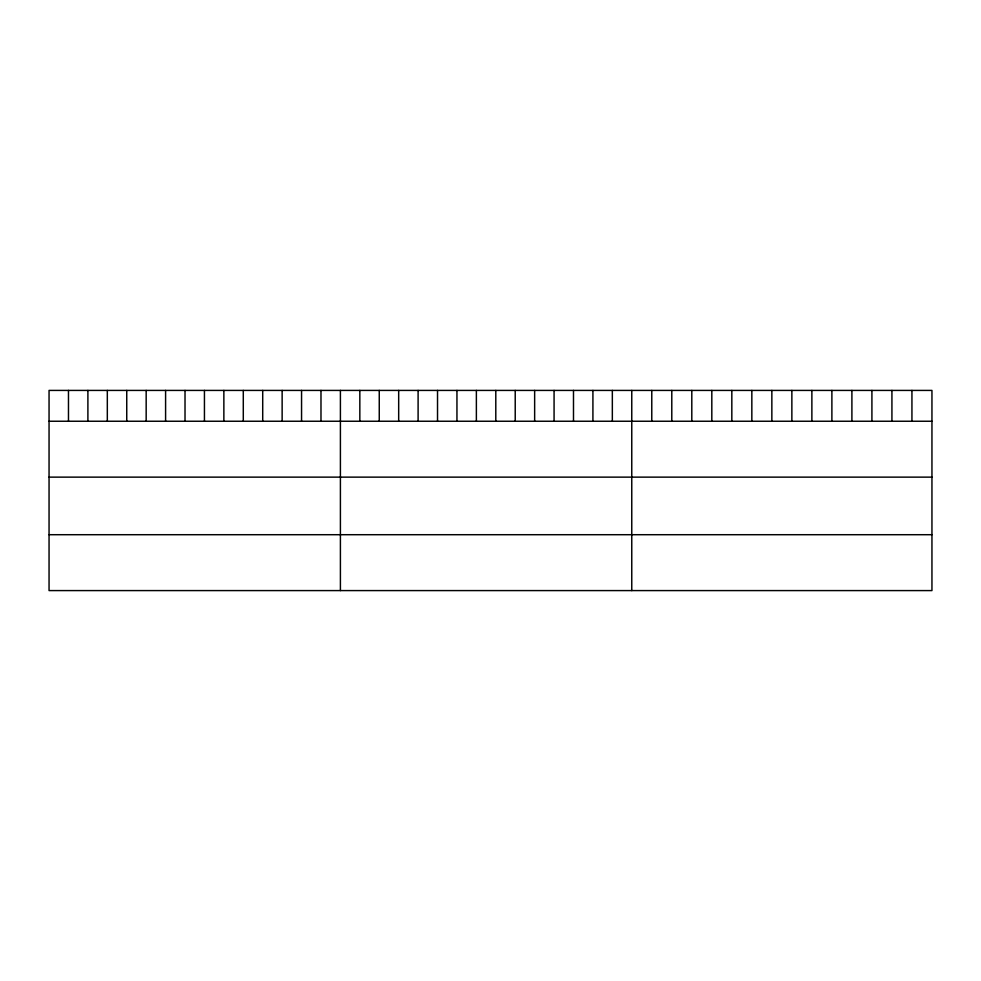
<?xml version="1.0" encoding="UTF-8"?>
<svg xmlns="http://www.w3.org/2000/svg" width="981" height="981" viewBox="0 0 981 981"><rect width="100%" height="100%" fill="white"/><g stroke="black" fill="none" stroke-linecap="round" stroke-linejoin="round"><path stroke-width="1.47" d="M931.95 421.241L931.95 590.587L49.05 590.587L49.05 390.413L931.95 390.413L931.95 421.241L49.05 421.241M49.05 477.134L931.95 477.134M49.05 534.706L931.95 534.706M911.938 390.413L911.938 421.241M891.925 390.413L891.925 421.241M871.913 390.413L871.913 421.241M851.9 390.413L851.9 421.241M831.888 390.413L831.888 421.241M811.876 390.413L811.876 421.241M791.863 390.413L791.863 421.241M771.851 390.413L771.851 421.241M751.838 390.413L751.838 421.241M731.826 390.413L731.826 421.241M711.814 390.413L711.814 421.241M691.801 390.413L691.801 421.241M671.789 390.413L671.789 421.241M651.776 390.413L651.776 421.241M631.764 390.413L631.764 590.587M612.34 390.413L612.34 421.241M592.916 390.413L592.916 421.241M573.493 390.413L573.493 421.241M554.069 390.413L554.069 421.241M534.645 390.413L534.645 421.241M515.221 390.413L515.221 421.241M495.797 390.413L495.797 421.241M476.374 390.413L476.374 421.241M456.95 390.413L456.95 421.241M437.526 390.413L437.526 421.241M418.102 390.413L418.102 421.241M398.678 390.413L398.678 421.241M379.255 390.413L379.255 421.241M359.831 390.413L359.831 421.241M340.407 390.413L340.407 590.587M320.983 390.413L320.983 421.241M301.559 390.413L301.559 421.241M282.136 390.413L282.136 421.241M262.712 390.413L262.712 421.241M243.288 390.413L243.288 421.241M223.864 390.413L223.864 421.241M204.44 390.413L204.44 421.241M185.017 390.413L185.017 421.241M165.593 390.413L165.593 421.241M146.169 390.413L146.169 421.241M126.745 390.413L126.745 421.241M107.321 390.413L107.321 421.241M87.898 390.413L87.898 421.241M68.474 390.413L68.474 421.241"/></g></svg>
